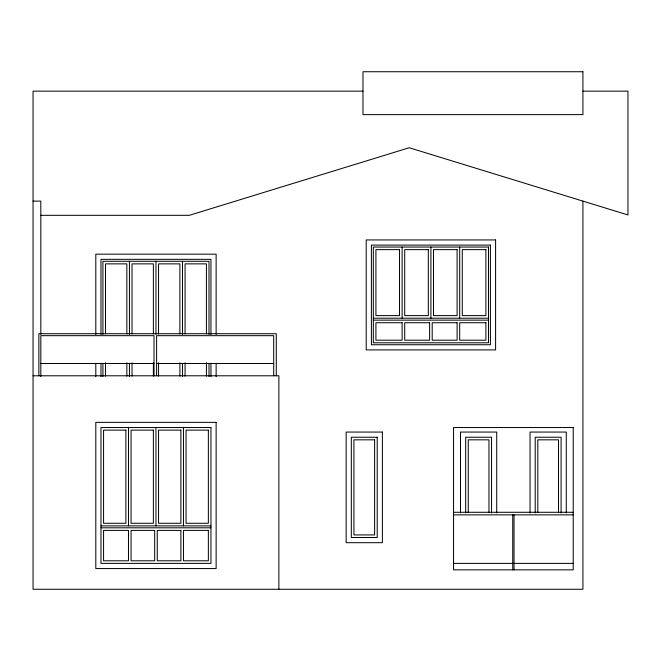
<?xml version="1.0" encoding="UTF-8"?>
<svg xmlns="http://www.w3.org/2000/svg" width="661" height="661" viewBox="0 0 661 661"><rect width="100%" height="100%" fill="white"/><g stroke="black" fill="none" stroke-linecap="round" stroke-linejoin="round"><path stroke-width="0.99" d="M362.98 91.144L33.05 91.144L33.05 589.265L582.928 589.265L582.928 201.118M582.928 91.144L627.95 91.144L627.95 214.949L409.233 147.75L189.319 215.321L40.817 215.321M33.05 201.118L40.817 201.118L40.817 334.284M373.325 318.205L488.479 318.205M373.325 320.147L488.479 320.147M40.817 363.492L154.021 363.492M156.607 363.492L273.704 363.492M33.05 375.787L278.876 375.787L278.876 589.265M453.545 512.283L573.227 512.283M453.545 514.869L573.227 514.869M100.976 525.867L210.95 525.867M100.976 527.808L210.95 527.808M453.545 563.387L573.227 563.387M566.27 512.986L566.27 432.063L530.048 432.063L530.048 512.986M561.098 512.961L561.098 437.243L535.22 437.243L535.22 512.961M558.512 512.432L558.512 439.829L537.806 439.829L537.806 512.432M514.035 514.869L514.035 569.856M512.738 514.869L512.738 569.856M496.725 512.986L496.725 432.063L460.502 432.063L460.502 512.986M491.553 512.961L491.553 437.243L465.675 437.243L465.675 512.961M488.966 512.432L488.966 439.829L468.261 439.829L468.261 512.432M459.692 247.049L459.692 318.205M430.906 247.049L430.906 318.205M402.119 247.049L402.119 318.205M276.29 375.787L276.29 333.731L38.875 333.731L38.875 375.787M273.704 375.787L273.704 335.672L156.607 335.672L156.607 375.787M216.13 334.458L216.13 254.163L95.804 254.163L95.804 334.458M216.13 363.277L216.13 376.663M210.95 334.466L210.95 259.335L100.976 259.335L100.976 334.466M210.95 363.286L210.95 376.663M209.008 334.416L209.008 261.277L102.918 261.277L102.918 334.416M209.008 363.261L209.008 376.646M206.422 333.904L206.422 263.871L185.072 263.871L185.072 333.904M206.422 362.74L206.422 376.126M185.072 362.74L185.072 376.126M183.461 427.535L183.461 525.867M182.486 261.277L182.486 334.416M182.486 363.261L182.486 376.646M179.899 333.904L179.899 263.871L158.549 263.871L158.549 333.904M179.899 362.74L179.899 376.126M158.549 362.74L158.549 376.126M155.963 261.277L155.963 334.416M155.963 427.535L155.963 525.867M154.021 375.787L154.021 335.672L40.817 335.672L40.817 376.613M153.377 333.904L153.377 263.871L132.026 263.871L132.026 333.904M153.377 362.74L153.377 376.126M132.026 362.74L132.026 376.126M129.44 261.277L129.44 334.416M129.44 363.261L129.44 376.646M128.474 427.535L128.474 525.867M126.854 333.904L126.854 263.871L105.504 263.871L105.504 333.904M126.854 362.74L126.854 376.126M105.504 362.74L105.504 376.126M102.918 363.261L102.918 376.646M100.976 363.286L100.976 376.663M95.804 363.277L95.804 376.663M582.928 71.735L362.98 71.735L362.98 114.626L582.928 114.626L582.928 71.735M495.593 239.935L366.211 239.935L366.211 349.909L495.593 349.909L495.593 239.935M490.421 245.107L371.391 245.107L371.391 344.736L490.421 344.736L490.421 245.107M488.479 247.049L373.325 247.049L373.325 342.795L488.479 342.795L488.479 247.049M399.525 249.635L375.919 249.635L375.919 315.619L399.525 315.619L399.525 249.635M428.32 249.635L404.706 249.635L404.706 315.619L428.32 315.619L428.32 249.635M457.106 249.635L433.492 249.635L433.492 315.619L457.106 315.619L457.106 249.635M485.893 249.635L462.279 249.635L462.279 315.619L485.893 315.619L485.893 249.635M402.119 322.733L375.919 322.733L375.919 340.2L402.119 340.2L402.119 322.733M429.609 322.733L404.706 322.733L404.706 340.2L429.609 340.2L429.609 322.733M457.106 322.733L432.195 322.733L432.195 340.2L457.106 340.2L457.106 322.733M485.893 322.733L459.692 322.733L459.692 340.2L485.893 340.2L485.893 322.733M216.13 422.362L95.804 422.362L95.804 568.567L216.13 568.567L216.13 422.362M210.95 427.535L100.976 427.535L100.976 563.387L210.95 563.387L210.95 427.535M573.227 427.535L453.545 427.535L453.545 569.856L573.227 569.856L573.227 427.535M125.879 430.129L103.562 430.129L103.562 523.281L125.879 523.281L125.879 430.129M153.377 430.129L131.06 430.129L131.06 523.281L153.377 523.281L153.377 430.129M180.874 430.129L158.549 430.129L158.549 523.281L180.874 523.281L180.874 430.129M208.364 430.129L186.047 430.129L186.047 523.281L208.364 523.281L208.364 430.129M382.389 432.063L346.157 432.063L346.157 542.689L382.389 542.689L382.389 432.063M377.208 437.243L351.33 437.243L351.33 537.517L377.208 537.517L377.208 437.243M374.622 439.829L353.924 439.829L353.924 534.923L374.622 534.923L374.622 439.829M128.474 530.395L103.562 530.395L103.562 560.801L128.474 560.801L128.474 530.395M154.674 530.395L131.06 530.395L131.06 560.801L154.674 560.801L154.674 530.395M180.874 530.395L157.26 530.395L157.26 560.801L180.874 560.801L180.874 530.395M208.364 530.395L183.461 530.395L183.461 560.801L208.364 560.801L208.364 530.395"/></g></svg>
